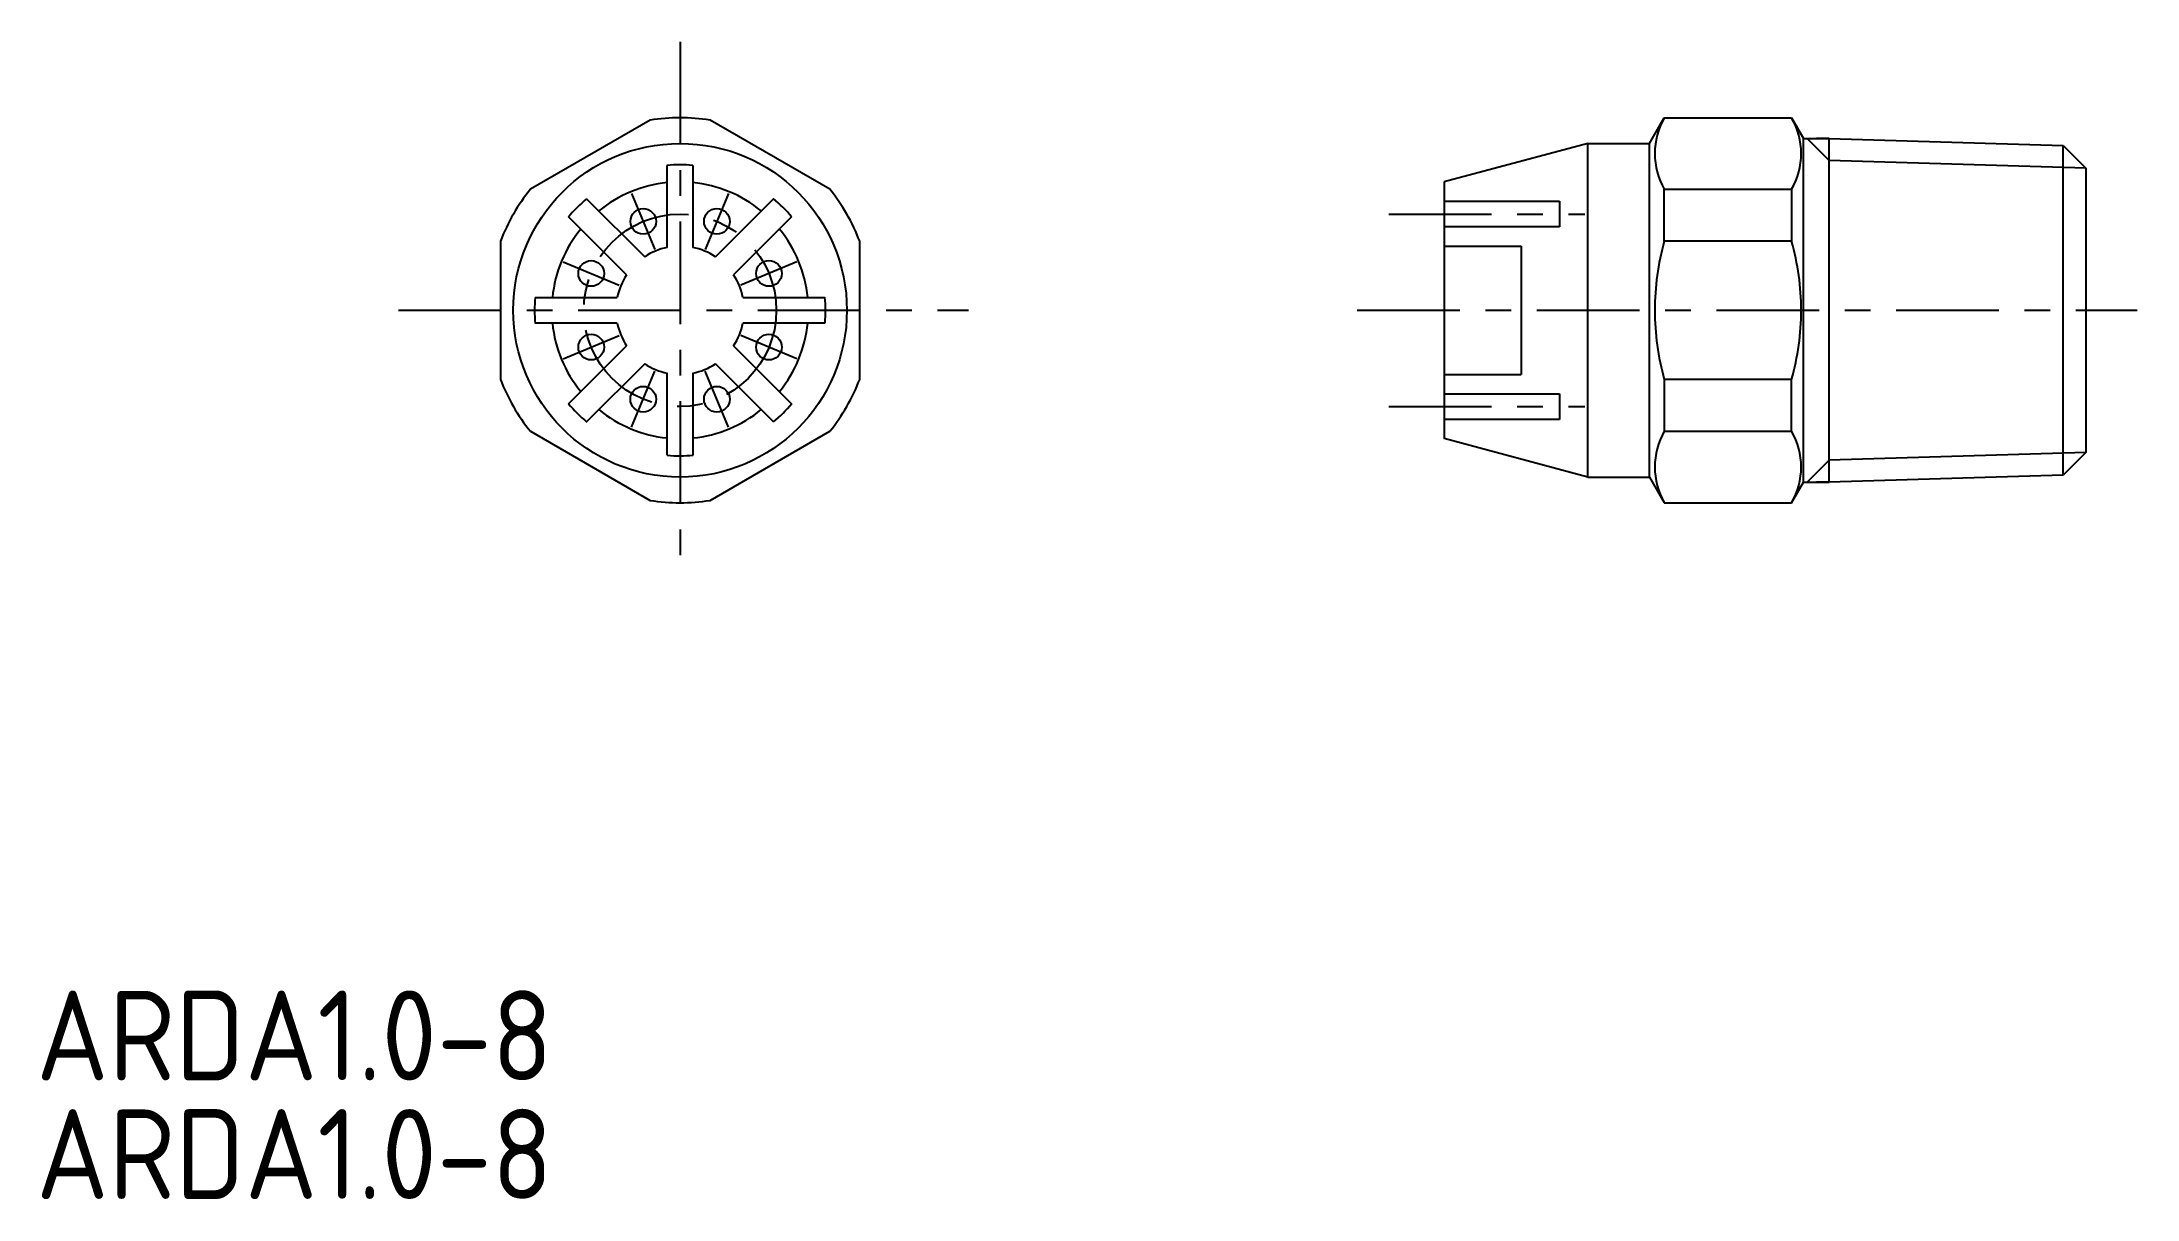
# Model space of a CAD drawing. Extents: x 583.6 to 665.2, y 73.7 to 118.8.
import ezdxf

# ---------------------------------------------------------------- set-up
doc = ezdxf.new("R2010")
doc.units = 0
doc.linetypes.add('CENTER', pattern=[7, 4, -1, 1, -1])
doc.linetypes.add('DASHED', pattern=[19.05, 12.7, -6.35])
doc.layers.get('0').update_dxf_attribs({"linetype": 'CONTINUOUS'})
doc.layers.add('CENTER', color=1, linetype='CENTER')
doc.styles.get("Standard").update_dxf_attribs({"font": 'ISOCP.SHX', "bigfont": 'bigfont'})

msp = doc.modelspace()

# ---------------------------------------------------------------- linework, layer by layer
at = {"color": 7, "linetype": 'CONTINUOUS'}
for p, q in [((607.29, 115.718), (602.627, 113.026)), ((614.29, 113.026), (609.627, 115.718)), ((646.235, 114.81), (646.812, 115.81)), ((646.812, 115.81), (651.772, 115.81)), ((651.772, 115.81), (652.235, 115.009)), ((643.833, 114.81), (638.235, 113.31)), ((643.833, 114.81), (646.235, 114.81)), ((643.833, 101.81), (643.833, 114.81)), ((646.235, 101.81), (646.235, 114.81)), ((652.235, 115.009), (653.235, 115.009)), ((652.235, 101.611), (652.235, 115.009)), ((653.235, 115.009), (652.74, 115.009)), ((653.235, 115.009), (662.352, 114.733)), ((653.235, 101.611), (653.235, 115.009)), ((662.352, 114.733), (663.235, 113.851)), ((662.352, 101.886), (662.352, 114.733)), ((607.959, 110.759), (607.959, 113.958)), ((608.959, 113.958), (608.959, 110.759)), ((663.235, 113.851), (663.235, 102.769)), ((638.235, 113.31), (638.235, 103.31)), ((646.812, 111.002), (646.812, 113.026)), ((646.812, 113.026), (651.772, 113.026)), ((651.772, 113.026), (651.772, 111.002)), ((606.373, 109.688), (604.111, 111.95)), ((604.819, 112.657), (607.08, 110.395)), ((609.837, 110.395), (612.099, 112.657)), ((612.806, 111.95), (610.544, 109.688)), ((638.235, 112.56), (642.733, 112.56)), ((642.733, 112.56), (642.733, 111.56)), ((642.733, 111.56), (638.235, 111.56)), ((601.459, 111.002), (601.459, 105.617)), ((615.459, 105.617), (615.459, 111.002)), ((651.772, 111.002), (646.812, 111.002)), ((602.811, 108.81), (606.009, 108.81)), ((610.908, 108.81), (614.106, 108.81)), ((606.009, 107.81), (602.811, 107.81)), ((614.106, 107.81), (610.908, 107.81)), ((604.111, 104.67), (606.373, 106.931)), ((607.08, 106.224), (604.819, 103.963)), ((612.099, 103.963), (609.837, 106.224)), ((610.544, 106.931), (612.806, 104.67)), ((607.959, 102.662), (607.959, 105.86)), ((608.959, 105.86), (608.959, 102.662)), ((646.812, 105.617), (646.812, 103.594)), ((651.772, 105.617), (646.812, 105.617)), ((651.772, 103.594), (651.772, 105.617)), ((638.235, 105.06), (642.733, 105.06)), ((642.733, 105.06), (642.733, 104.06)), ((642.733, 104.06), (638.235, 104.06)), ((602.627, 103.594), (607.29, 100.901)), ((609.627, 100.901), (614.29, 103.594)), ((643.833, 101.81), (638.235, 103.31)), ((646.812, 103.594), (651.772, 103.594)), ((663.235, 102.769), (662.352, 101.886)), ((643.833, 101.81), (646.235, 101.81)), ((646.235, 101.81), (646.812, 100.81)), ((651.772, 100.81), (652.235, 101.611)), ((652.235, 101.611), (653.235, 101.611)), ((653.235, 101.611), (652.74, 101.611)), ((662.352, 101.886), (653.235, 101.611)), ((646.812, 100.81), (651.772, 100.81))]:
    msp.add_line(p, q, dxfattribs=at)
at = {"color": 3, "linetype": 'CONTINUOUS'}
for p, q in [((652.379, 115.009), (653.235, 114.153)), ((663.235, 113.851), (653.235, 114.153)), ((653.235, 102.467), (652.379, 101.611)), ((663.235, 102.769), (653.235, 102.467))]:
    msp.add_line(p, q, dxfattribs=at)
at = {"color": 3, "linetype": 'DASHED'}
for p, q in [((638.235, 110.81), (641.235, 110.81)), ((641.235, 110.81), (641.235, 105.81)), ((638.235, 105.81), (641.235, 105.81))]:
    msp.add_line(p, q, dxfattribs=at)
at = {"color": 7, "linetype": 'CONTINUOUS'}
msp.add_circle((608.459, 108.31), 6.5, dxfattribs=at)
for centre in [(607.024, 111.773), (609.894, 111.774), (604.996, 109.744), (611.923, 109.745), (604.996, 106.875), (611.923, 106.875), (607.023, 104.845), (609.894, 104.845)]:
    msp.add_circle(centre, 0.5)
for centre, radius, start, end in [((608.459, 108.31), 7.5, 81.03947, 98.96053), ((649.223, 114.418), 2.784, 149.99938, 210.00062), ((649.361, 114.418), 2.784, 330, 30), ((608.459, 108.31), 5.67, 84.94078, 95.15701), ((608.459, 108.31), 7.5, 141.03947, 158.96053), ((608.459, 108.31), 5, 95.73917, 129.26083), ((608.459, 108.31), 5, 50.73917, 84.26083), ((608.459, 108.31), 7.5, 21.03947, 38.96053), ((608.459, 108.31), 5.67, 129.94078, 140.15701), ((608.459, 108.31), 5.67, 39.94078, 50.15701), ((608.459, 108.31), 5, 140.73917, 174.26083), ((608.459, 108.31), 5, 5.73917, 39.26083), ((608.459, 108.31), 2.5, 101.53696, 123.46304), ((608.459, 108.31), 2.5, 56.53696, 78.46304), ((656.344, 108.31), 9.905, 164.22581, 180), ((642.24, 108.31), 9.905, 0, 15.7739), ((608.459, 108.31), 2.5, 146.53696, 168.46304), ((608.459, 108.31), 2.5, 11.53696, 33.46304), ((608.459, 108.31), 5.67, 174.94078, 185.15701), ((608.459, 108.31), 5.67, 354.94078, 5.15701), ((608.459, 108.31), 5, 185.73917, 219.26083), ((608.459, 108.31), 2.5, 191.53696, 213.46304), ((608.459, 108.31), 2.5, 326.53696, 348.46304), ((608.459, 108.31), 5, 320.73917, 354.26083), ((656.344, 108.31), 9.905, 180, 195.77419), ((642.24, 108.31), 9.905, 344.2261, 0), ((608.459, 108.31), 2.5, 236.53696, 258.46304), ((608.459, 108.31), 2.5, 281.53696, 303.46304), ((608.459, 108.31), 7.5, 201.03947, 218.96053), ((608.459, 108.31), 7.5, 321.03947, 338.96053), ((608.459, 108.31), 5.67, 219.94078, 230.15701), ((608.459, 108.31), 5.67, 309.94078, 320.15701), ((608.459, 108.31), 5, 230.73917, 264.26083), ((608.459, 108.31), 5, 275.73917, 309.26083), ((649.223, 102.202), 2.784, 149.99938, 210.00062), ((649.361, 102.202), 2.784, 330, 30), ((608.459, 108.31), 5.67, 264.94078, 275.15701), ((608.459, 108.31), 7.5, 261.03947, 278.96053)]:
    msp.add_arc(centre, radius, start, end, dxfattribs=at)
at = {"layer": 'CENTER', "color": 1, "linetype": 'CENTER'}
for p, q in [((608.459, 118.768), (608.459, 98.098)), ((606.571, 112.867), (607.477, 110.678)), ((610.346, 112.867), (609.44, 110.678)), ((636.072, 112.06), (643.711, 112.06)), ((603.902, 110.197), (606.09, 109.291)), ((613.015, 110.197), (610.827, 109.291)), ((597.492, 108.31), (619.698, 108.31)), ((634.842, 108.31), (665.235, 108.31)), ((603.902, 106.422), (606.09, 107.329)), ((613.015, 106.422), (610.827, 107.329)), ((606.571, 103.753), (607.477, 105.941)), ((610.346, 103.753), (609.44, 105.941)), ((636.072, 104.56), (643.711, 104.56))]:
    msp.add_line(p, q, dxfattribs=at)
msp.add_circle((608.459, 108.31), 3.75, dxfattribs=at)

# ---------------------------------------------------------------- texts
at = {"color": 7, "linetype": 'CONTINUOUS'}
for p in [(583.367, 78.305), (583.367, 73.684)]:
    msp.add_text('ARDA1.0-8', height=3.5, dxfattribs=at).set_placement(p)

doc.saveas('drawing.dxf')
